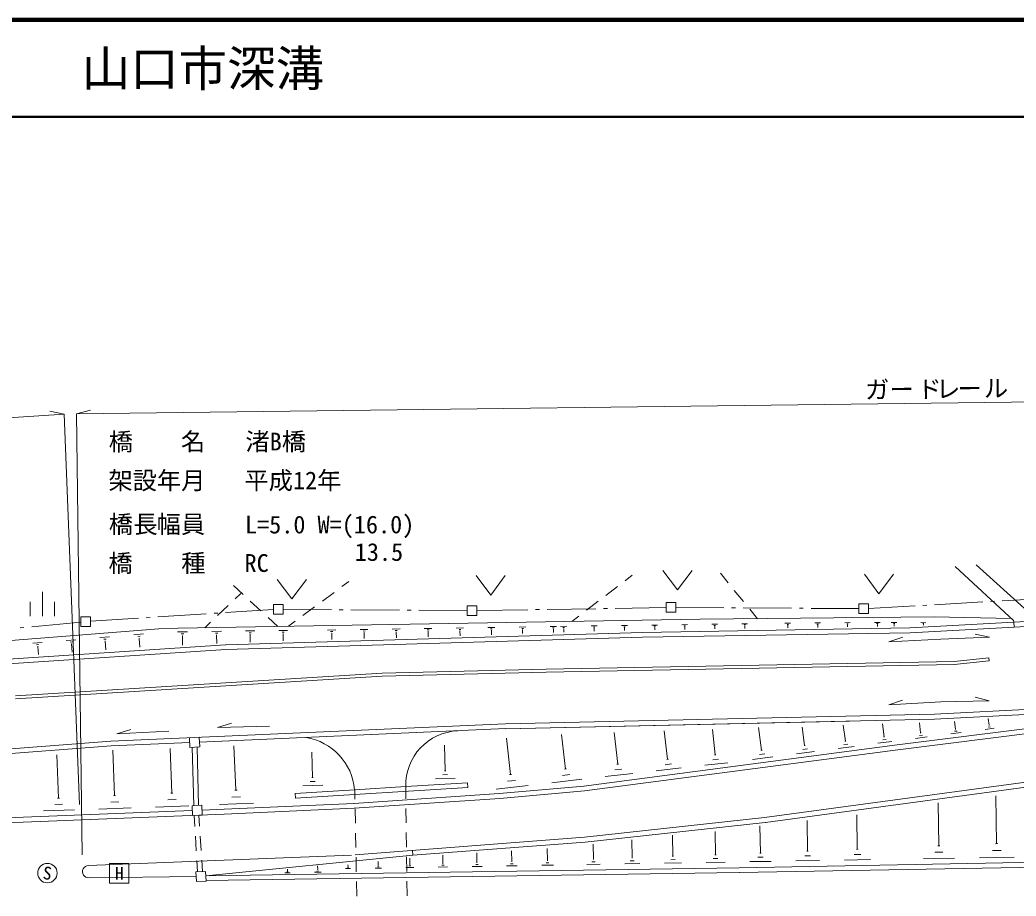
# Model space of a CAD drawing. Units: millimetres, scale not verified. Extents: x 40000 to 680000, y 20000 to 380000.
# Drawn here: x 398664 to 501344, y 289681 to 380000 of the extents above; entities that cross this region are included whole.
import ezdxf
from ezdxf.enums import TextEntityAlignment as Align

# ---------------------------------------------------------------- set-up
doc = ezdxf.new("R2010")
doc.units = ezdxf.units.MM
doc.header["$LTSCALE"] = 1000
for name, color, linetype, lineweight in [('M-BGD', 7, 'Continuous', 13), ('M-BMK-ROW', 30, 'Continuous', 13), ('M-STR-HTXT', 7, 'Continuous', 13), ('M-STR-STR1', 1, 'Continuous', 13), ('M-STR-STRC', 7, 'Continuous', 13), ('M-TTL', 2, 'Continuous', 140), ('M-TTL-LINE', 7, 'Continuous', 50)]:
    doc.layers.add(name, color=color, linetype=linetype, lineweight=lineweight)
doc.layers.add('M-TTL-TXT', color=7, linetype='Continuous')
doc.styles.add('ＭＳ ゴシック', font='')
doc.styles.get('ＭＳ ゴシック').set_extended_font_data('MS Gothic')

msp = doc.modelspace()

# ---------------------------------------------------------------- linework, layer by layer
at = {"layer": 'M-BGD'}
for p, q in [((501085, 318089), (495061, 323643)), ((503609, 318051), (497245, 323835)), ((445694, 322715), (447197, 320713)), ((447197, 320713), (448698, 322717)), ((461050, 322192), (461789, 322757)), ((464944, 323240), (466448, 321238)), ((466448, 321238), (467948, 323242)), ((470863, 322954), (471670, 321966)), ((485707, 322855), (487211, 320853)), ((487211, 320853), (488712, 322857)), ((421673, 320764), (420675, 321684)), ((425181, 322309), (426685, 320306)), ((426685, 320306), (428186, 322311)), ((432553, 322104), (431854, 321585)), ((459063, 320674), (460255, 321585)), ((400986, 318524), (400984, 321028)), ((421426, 320883), (420843, 320325)), ((431051, 320989), (429847, 320096)), ((472303, 321192), (473253, 320031)), ((399734, 318523), (399733, 320026)), ((402238, 318525), (402237, 320028)), ((420121, 319633), (419038, 318595)), ((423511, 319069), (422408, 320086)), ((429043, 319500), (427839, 318606)), ((457077, 319156), (458269, 320067)), ((425245, 317471), (424247, 318391)), ((455543, 317984), (456282, 318549)), ((468794, 318215), (492892, 318453)), ((473886, 319257), (474693, 318269)), ((492892, 318453), (500854, 318299)), ((468794, 318215), (412986, 317261)), ((418316, 317904), (417733, 317345)), ((427036, 318010), (426337, 317492)), ((443634, 317314), (444396, 317325)), ((446889, 317367), (447621, 317378)), ((450115, 317409), (450816, 317430)), ((453310, 317462), (453981, 317472)), ((453570, 317332), (453730, 317342)), ((454391, 317483), (455042, 317493)), ((454632, 317353), (454802, 317353)), ((457536, 317525), (458177, 317536)), ((457777, 317405), (457937, 317405)), ((460671, 317568), (461292, 317578)), ((460912, 317448), (461062, 317448)), ((460962, 317327), (461002, 317327)), ((460982, 317327), (460992, 317047)), ((462845, 316858), (490409, 317320)), ((463786, 317610), (464387, 317620)), ((464017, 317490), (464167, 317500)), ((464077, 317380), (464117, 317380)), ((464097, 317380), (464097, 317119)), ((466891, 317652), (467482, 317663)), ((467111, 317542), (467262, 317543)), ((467172, 317422), (467212, 317422)), ((467192, 317422), (467192, 317172)), ((469986, 317695), (470577, 317705)), ((470206, 317585), (470357, 317585)), ((470266, 317465), (470307, 317465)), ((470287, 317465), (470287, 317224)), ((473081, 317737), (473672, 317748)), ((473301, 317627), (473451, 317627)), ((473361, 317507), (473401, 317507)), ((473381, 317507), (473382, 317267)), ((477518, 317801), (478109, 317801)), ((477738, 317681), (477888, 317681)), ((477798, 317570), (477838, 317571)), ((477818, 317570), (477819, 317330)), ((480613, 317833), (481184, 317833)), ((480823, 317713), (480973, 317713)), ((480883, 317603), (480923, 317603)), ((480903, 317603), (480903, 317382)), ((483687, 317855), (484258, 317866)), ((483908, 317745), (484048, 317745)), ((483958, 317635), (483998, 317635)), ((483978, 317635), (483978, 317425)), ((486762, 317888), (487323, 317898)), ((486973, 317778), (487113, 317778)), ((487033, 317668), (487063, 317668)), ((487053, 317668), (487053, 317467)), ((488485, 317899), (489046, 317889)), ((488695, 317779), (488836, 317779)), ((488746, 317669), (488786, 317669)), ((488766, 317669), (488766, 317499)), ((490389, 317320), (501115, 317918)), ((490419, 316819), (501145, 317418)), ((491540, 317871), (492041, 317862)), ((491730, 317771), (491850, 317771)), ((491770, 317671), (491800, 317671)), ((491790, 317671), (491791, 317591)), ((501085, 318089), (501115, 317918)), ((501115, 317918), (504330, 318091)), ((501115, 317918), (501145, 317418)), ((501145, 317418), (504381, 317590)), ((412986, 317231), (378042, 314501)), ((406917, 316325), (407908, 316406)), ((410402, 316608), (411414, 316699)), ((410803, 316438), (411053, 316459)), ((410913, 316248), (410973, 316258)), ((414889, 316922), (415941, 316933)), ((415290, 316722), (415550, 316722)), ((415390, 316512), (415460, 316512)), ((415420, 316512), (415431, 315551)), ((418435, 316965), (419426, 316976)), ((418815, 316775), (419066, 316775)), ((418906, 316575), (418966, 316575)), ((418936, 316575), (418946, 315703)), ((419878, 315594), (462835, 316858)), ((419888, 315093), (462846, 316357)), ((421930, 317008), (422862, 317018)), ((422281, 316828), (422511, 316828)), ((422371, 316637), (422431, 316637)), ((422401, 316637), (422402, 315866)), ((425356, 317050), (426237, 317061)), ((425686, 316870), (425907, 316880)), ((425776, 316700), (425827, 316700)), ((425796, 316700), (425807, 315999)), ((430373, 317104), (431215, 317125)), ((430694, 316944), (430904, 316944)), ((430774, 316774), (430824, 316774)), ((430804, 316774), (430815, 316133)), ((433719, 317157), (434540, 317177)), ((434029, 316997), (434240, 317007)), ((434110, 316837), (434160, 316837)), ((434140, 316837), (434150, 316226)), ((437044, 317209), (437845, 317220)), ((437345, 317059), (437545, 317059)), ((437425, 316899), (437475, 316899)), ((437455, 316899), (437465, 316318)), ((440349, 317262), (441130, 317273)), ((440650, 317112), (440840, 317112)), ((440720, 316952), (440770, 316952)), ((440750, 316952), (440750, 316411)), ((443925, 317164), (444105, 317165)), ((443995, 317014), (444045, 317014)), ((444015, 317014), (444026, 316513)), ((447170, 317227), (447350, 317227)), ((447240, 317077), (447280, 317077)), ((447260, 317077), (447271, 316626)), ((450385, 317279), (450555, 317280)), ((450445, 317139), (450495, 317139)), ((450475, 317139), (450476, 316739)), ((453630, 317202), (453670, 317202)), ((453650, 317202), (453661, 316851)), ((454702, 317223), (454742, 317223)), ((454722, 317223), (454722, 316882)), ((457837, 317275), (457877, 317275)), ((457857, 317275), (457867, 316975)), ((462846, 316357), (490419, 316819)), ((488226, 315886), (489658, 316357)), ((493584, 316180), (498592, 316364)), ((497120, 316694), (498592, 316364)), ((390743, 313679), (419858, 315594)), ((399986, 315749), (400948, 315830)), ((400367, 315589), (400607, 315609)), ((400467, 315399), (400527, 315409)), ((400497, 315409), (400568, 314568)), ((403442, 316032), (404423, 316113)), ((403832, 315872), (404073, 315893)), ((403933, 315682), (403993, 315692)), ((403963, 315682), (404033, 314821)), ((407308, 316155), (407558, 316176)), ((407418, 315965), (407478, 315975)), ((407448, 315965), (407519, 315074)), ((410943, 316248), (411024, 315337)), ((488226, 315886), (493584, 316180)), ((390774, 313178), (419888, 315093)), ((498544, 314241), (494948, 313847)), ((498544, 314241), (498584, 313940)), ((452892, 313065), (494978, 313847)), ((452892, 312764), (494979, 313547)), ((498584, 313940), (494979, 313547)), ((398197, 310329), (435996, 312651)), ((398218, 310029), (436016, 312351)), ((436016, 312651), (452892, 313065)), ((436016, 312351), (452892, 312764)), ((497125, 310173), (498587, 309824)), ((488221, 309405), (489653, 309877)), ((488221, 309405), (493579, 309700)), ((522255, 309401), (489085, 305269)), ((492919, 308417), (507171, 309159)), ((493579, 309700), (498587, 309824)), ((448730, 307433), (492919, 308417)), ((523257, 309021), (489146, 304769)), ((492950, 307917), (507192, 308658)), ((408047, 305649), (448730, 307433)), ((419033, 307070), (420475, 307492)), ((419033, 307070), (424391, 307204)), ((448740, 306932), (492930, 307916)), ((448740, 306932), (484176, 307720)), ((475114, 304738), (474811, 307072)), ((479550, 305212), (479309, 307105)), ((483757, 305656), (483535, 307298)), ((487733, 306090), (487561, 307422)), ((491508, 306493), (491377, 307545)), ((495104, 306886), (495003, 307678)), ((498559, 307290), (498468, 307971)), ((498469, 307089), (498699, 307120)), ((498529, 307290), (498589, 307300)), ((408667, 306401), (410099, 306863)), ((408667, 306401), (414025, 306685)), ((417151, 306057), (416149, 306006)), ((416149, 306006), (416190, 305004)), ((417192, 305055), (417151, 306057)), ((417171, 305556), (448750, 306942)), ((454903, 302780), (454500, 306345)), ((460281, 303285), (459918, 306550)), ((465429, 303779), (465086, 306724)), ((470336, 304244), (470044, 306848)), ((487693, 306080), (487783, 306090)), ((490968, 305932), (492180, 306083)), ((491388, 306233), (491689, 306273)), ((491468, 306493), (491548, 306503)), ((494633, 306405), (495675, 306536)), ((494994, 306666), (495264, 306696)), ((495064, 306886), (495134, 306897)), ((498149, 306859), (499070, 306980)), ((365972, 302443), (408047, 305649)), ((366003, 301942), (408077, 305159)), ((408067, 305159), (416170, 305505)), ((416190, 305004), (417192, 305055)), ((416420, 305015), (416585, 299005)), ((416921, 305035), (417086, 299016)), ((420931, 300591), (420727, 305158)), ((442484, 302600), (442421, 305224)), ((449245, 302215), (448821, 305950)), ((456797, 301008), (489085, 305269)), ((479490, 305202), (479610, 305212)), ((483016, 304894), (484659, 305106)), ((483587, 305305), (483997, 305356)), ((483697, 305656), (483807, 305666)), ((487102, 305428), (488524, 305610)), ((487593, 305779), (487953, 305829)), ((402632, 299786), (402479, 304243)), ((408411, 300041), (408248, 304718)), ((414311, 300295), (414157, 304903)), ((428822, 301909), (428760, 304523)), ((456858, 300518), (489146, 304769)), ((470266, 304234), (470407, 304254)), ((474163, 303746), (476286, 304028)), ((474904, 304277), (475435, 304348)), ((475044, 304728), (475184, 304738)), ((478710, 304340), (480582, 304582)), ((479360, 304801), (479831, 304862)), ((460201, 303275), (460371, 303295)), ((465159, 303218), (465810, 303299)), ((465349, 303769), (465509, 303779)), ((469266, 303161), (471619, 303433)), ((470096, 303733), (470687, 303803)), ((428892, 301909), (428762, 301909)), ((442754, 302200), (442243, 302189)), ((442554, 302600), (442423, 302600)), ((449144, 302205), (449345, 302225)), ((454593, 302119), (455354, 302199)), ((454803, 302760), (455003, 302790)), ((459000, 301992), (461824, 302314)), ((459991, 302684), (460702, 302764)), ((464248, 302597), (466832, 302889)), ((427071, 299764), (444819, 300869)), ((429875, 301108), (427811, 301057)), ((429093, 301498), (428572, 301488)), ((438428, 300974), (444788, 301370)), ((443536, 301810), (441483, 301758)), ((444788, 301370), (444819, 300869)), ((447753, 300711), (451038, 301084)), ((448064, 300251), (456817, 301008)), ((448915, 301513), (449736, 301604)), ((453502, 301367), (456587, 301719)), ((505584, 301846), (475429, 297777)), ((505645, 301356), (475500, 297277)), ((408311, 300031), (408512, 300041)), ((414210, 300295), (414421, 300296)), ((420521, 299869), (421392, 299910)), ((420821, 300591), (421041, 300601)), ((427041, 300265), (433170, 300647)), ((427041, 300265), (427071, 299764)), ((433091, 299228), (448074, 300251)), ((448115, 299750), (456858, 300518)), ((499339, 295081), (499256, 299999)), ((402262, 299135), (403054, 299165)), ((402532, 299786), (402733, 299786)), ((408021, 299359), (408853, 299390)), ((412649, 298862), (416074, 298985)), ((413910, 299594), (414772, 299625)), ((417416, 299036), (416415, 298995)), ((416415, 298995), (416456, 297993)), ((417457, 298034), (417416, 299036)), ((419239, 299117), (422745, 299270)), ((419700, 298627), (433111, 299228)), ((433132, 298727), (448115, 299750)), ((493370, 294846), (493297, 299283)), ((376503, 296922), (416435, 298494)), ((376524, 296421), (419721, 298126)), ((401091, 298463), (404276, 298565)), ((406810, 298657), (410115, 298770)), ((416456, 297993), (417457, 298034)), ((416616, 298004), (416687, 296841)), ((417117, 298034), (417188, 296871)), ((417437, 298535), (419700, 298627)), ((419721, 298126), (433132, 298727)), ((475429, 297777), (456872, 295740)), ((484977, 294509), (484914, 298055)), ((475480, 297277), (456932, 295249)), ((474991, 294121), (474939, 296936)), ((479849, 294305), (479797, 297480)), ((416748, 295843), (416839, 294345)), ((417249, 295873), (417340, 294376)), ((456872, 295740), (433235, 293930)), ((465957, 293784), (465916, 295977)), ((470364, 293947), (470322, 296341)), ((456912, 295239), (439155, 293884)), ((457785, 293487), (457753, 295020)), ((461771, 293630), (461739, 295483)), ((493270, 294846), (493470, 294846)), ((499229, 295081), (499450, 295091)), ((405733, 292827), (432845, 293909)), ((439155, 293884), (417833, 291775)), ((439155, 293884), (439114, 294385)), ((442260, 293055), (442250, 293906)), ((445776, 293148), (445755, 294129)), ((449361, 293241), (449341, 294362)), ((453037, 293343), (453016, 294595)), ((465907, 293784), (466017, 293784)), ((470304, 293947), (470424, 293947)), ((474721, 293680), (475272, 293691)), ((474921, 294121), (475062, 294121)), ((479559, 293814), (480160, 293825)), ((479779, 294295), (479929, 294305)), ((484647, 293958), (485328, 293969)), ((484897, 294499), (485067, 294509)), ((492980, 294195), (493781, 294215)), ((497588, 293637), (501133, 293700)), ((498909, 294369), (499791, 294380)), ((416900, 293347), (416971, 292185)), ((417401, 293378), (417472, 292215)), ((429360, 292404), (429350, 292805)), ((432465, 292727), (432495, 292727)), ((432485, 292727), (432475, 292897)), ((435520, 292699), (435680, 292699)), ((435580, 292830), (435620, 292830)), ((435600, 292830), (435590, 293240)), ((438755, 292782), (438965, 292782)), ((438835, 292942), (438885, 292952)), ((438855, 292942), (438845, 293593)), ((441790, 292674), (442741, 292685)), ((442150, 292865), (442391, 292875)), ((442230, 293055), (442290, 293055)), ((445265, 292727), (446297, 292747)), ((445646, 292937), (445906, 292947)), ((445736, 293148), (445806, 293148)), ((448811, 292789), (449933, 292810)), ((449221, 293020), (449502, 293020)), ((449331, 293241), (449402, 293241)), ((452447, 292852), (453649, 292873)), ((452897, 293093), (453198, 293103)), ((452997, 293343), (453077, 293344)), ((457114, 292926), (458466, 292957)), ((457615, 293207), (457955, 293217)), ((457745, 293487), (457825, 293487)), ((461010, 292999), (462553, 293030)), ((461581, 293320), (461971, 293320)), ((461721, 293630), (461821, 293631)), ((465097, 293072), (466849, 293103)), ((465747, 293433), (466188, 293443)), ((469393, 293145), (471356, 293177)), ((470124, 293557), (470615, 293557)), ((472809, 292597), (518982, 293453)), ((472820, 292096), (518992, 292952)), ((473910, 293229), (476104, 293261)), ((478658, 293313), (481082, 293355)), ((483646, 293396), (486350, 293449)), ((491789, 293543), (494994, 293595)), ((405784, 291565), (416821, 291704)), ((417802, 292225), (416811, 292174)), ((416811, 292174), (416851, 291183)), ((417853, 291224), (417802, 292225)), ((417833, 291775), (472809, 292597)), ((417843, 291274), (472810, 292096)), ((425985, 292081), (426516, 292092)), ((426175, 292192), (426316, 292192)), ((426225, 292292), (426266, 292292)), ((426245, 292292), (426245, 292472)), ((429030, 292134), (429701, 292144)), ((429280, 292264), (429451, 292274)), ((429340, 292404), (429380, 292404)), ((432215, 292507), (432746, 292517)), ((432415, 292617), (432545, 292617)), ((435270, 292559), (435941, 292569)), ((438455, 292611), (439276, 292632)), ((416851, 291183), (417853, 291224))]:
    msp.add_line(p, q, dxfattribs=at)
for centre, radius, start, end in [((427171, 300095), 6020, 5.27369, 80.61379), ((444017, 301129), 5589, 92.1776, 181.58106), ((405723, 292196), 621, 88.72825, 275.86536)]:
    msp.add_arc(centre, radius, start, end, dxfattribs=at)
at = {"layer": 'M-BMK-ROW'}
for p, q in [((499917, 320120), (504719, 320395)), ((424803, 319754), (425804, 319755)), ((424803, 318753), (424803, 319754)), ((425804, 319755), (425805, 318753)), ((444754, 319599), (445756, 319600)), ((444755, 318597), (444754, 319599)), ((445756, 319600), (445757, 318598)), ((460021, 319339), (465287, 319424)), ((465287, 319935), (466288, 319936)), ((465287, 318933), (465287, 319935)), ((466288, 319936), (466289, 318934)), ((466289, 319435), (471209, 319402)), ((472009, 319397), (472409, 319394)), ((473209, 319388), (478209, 319355)), ((479009, 319350), (479409, 319347)), ((480209, 319342), (485129, 319309)), ((485129, 318798), (485128, 319800)), ((485128, 319800), (486130, 319800)), ((486130, 319800), (486131, 318799)), ((486130, 319330), (490932, 319605)), ((491731, 319651), (492130, 319673)), ((492929, 319719), (497920, 320005)), ((498719, 320051), (499119, 320074)), ((404952, 318477), (405954, 318478)), ((404953, 317476), (404952, 318477)), ((405954, 318478), (405954, 317476)), ((405954, 318007), (410888, 318326)), ((411686, 318377), (412085, 318403)), ((412884, 318454), (417873, 318776)), ((418672, 318828), (419071, 318854)), ((419869, 318905), (424803, 319223)), ((425805, 318753), (424803, 318753)), ((425805, 319244), (430780, 319208)), ((431580, 319203), (431980, 319200)), ((432780, 319194), (437780, 319158)), ((438580, 319152), (438980, 319150)), ((439780, 319144), (444755, 319108)), ((445757, 318598), (444755, 318597)), ((445756, 319109), (451022, 319194)), ((451822, 319207), (452222, 319213)), ((453022, 319226), (458021, 319307)), ((458821, 319320), (459221, 319326)), ((466289, 318934), (465287, 318933)), ((486131, 318799), (485129, 318798)), ((398684, 317340), (399082, 317377)), ((399878, 317452), (404953, 317926)), ((405954, 317476), (404953, 317476))]:
    msp.add_line(p, q, dxfattribs=at)
at = {"layer": 'M-STR-HTXT'}
for p, q in [((404506, 339380), (561734, 341351)), ((268236, 330844), (403234, 339359)), ((401761, 339659), (403234, 339359)), ((404816, 299137), (403234, 339359)), ((404506, 339380), (405948, 339782)), ((405071, 293948), (404506, 339380))]:
    msp.add_line(p, q, dxfattribs=at)
at = {"layer": 'M-STR-STR1'}
for p, q in [((433170, 300647), (438428, 300974)), ((438428, 300975), (438445, 299721)), ((433189, 299679), (433170, 300650)), ((433239, 297180), (433209, 298679)), ((438458, 298722), (438477, 297222)), ((433288, 294680), (433258, 296180)), ((438490, 296222), (438510, 294722)), ((433337, 292181), (433307, 293680)), ((438523, 293722), (438542, 292222)), ((433386, 289681), (433357, 291181)), ((438555, 291222), (438575, 289722))]:
    msp.add_line(p, q, dxfattribs=at)
at = {"layer": 'M-STR-STRC'}
for p, q in [((407896, 293029), (409899, 293031)), ((407897, 291026), (407896, 293029)), ((409899, 293031), (409901, 291027)), ((409901, 291027), (407897, 291026))]:
    msp.add_line(p, q, dxfattribs=at)
msp.add_circle((401496, 292053), 1002, dxfattribs=at)
at = {"layer": 'M-TTL'}
msp.add_line((680000, 380000), (40000, 380000), dxfattribs=at)
at = {"layer": 'M-TTL-LINE'}
msp.add_line((40000, 370000), (680000, 370000), dxfattribs=at)

# ---------------------------------------------------------------- texts
at = {"layer": 'M-STR-HTXT', "style": 'ＭＳ ゴシック'}
for s, rotation, p in [('ガ', 0.719, (485794, 340403)), ('ド', 0.719, (491192, 340467)), ('ル', 0.719, (498043, 340552)), ('ー', 0.719, (488328, 340435)), ('レ', 0.719, (493115, 340488)), ('ー', 0.719, (495329, 340520)), ('橋', 0.043, (407814, 335056)), ('名', 0.043, (415256, 335061)), ('渚B橋', 0.043, (421907, 335066)), ('架設年月', 0.043, (407787, 331049)), ('平成12年', 0.043, (421809, 331060)), ('橋', 0.043, (407821, 326542)), ('長', 0.043, (410365, 326544)), ('幅', 0.043, (412758, 326546)), ('員', 0.043, (415262, 326548)), ('L=5.0 W=(16.0)', 0.043, (421861, 326511)), ('13.5', 0.043, (433179, 323685)), ('橋\u3000\u3000種', 0.043, (407794, 322536)), ('RC', 0.043, (421816, 322546))]:
    msp.add_text(s, height=1833, rotation=rotation, dxfattribs=at).set_placement(p, align=Align.BOTTOM_LEFT)
at = {"layer": 'M-STR-STRC', "style": 'ＭＳ ゴシック'}
for s, rotation, p in [('S', 352.899, (401491, 292049)), ('H', 0.043, (408907, 292027))]:
    msp.add_text(s, height=1320, rotation=rotation, dxfattribs=at).set_placement(p, align=Align.MIDDLE_CENTER)
at = {"layer": 'M-TTL-TXT', "style": 'ＭＳ ゴシック'}
msp.add_text('山口市深溝', height=3666, dxfattribs=at).set_placement((405024, 375000), align=Align.MIDDLE_LEFT)

doc.saveas('drawing.dxf')
